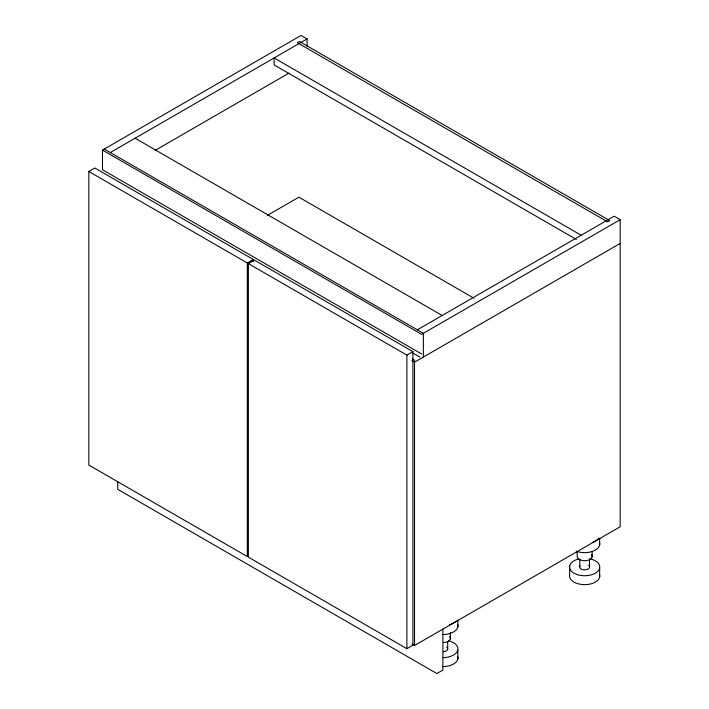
<?xml version="1.0" encoding="UTF-8"?>
<svg xmlns="http://www.w3.org/2000/svg" width="709" height="709" viewBox="0 0 709 709"><rect width="100%" height="100%" fill="white"/><g stroke="black" fill="none" stroke-linecap="round" stroke-linejoin="round"><path stroke-width="1.06" d="M421.607 353.986L102.486 169.743L102.486 150.086L301.05 35.45L307.077 38.933L307.077 46.484M110.285 152.55L307.077 38.933M88.829 171.481L247.326 262.995L247.326 556.556L88.829 465.051L88.829 171.481L94.855 168.006L253.352 259.512L253.352 261.727M155.182 150.37L288.926 73.16M267.364 215.394L298.923 197.173L473.975 298.241M247.326 262.995L253.352 259.512M248.389 263.606L254.416 260.123L412.913 351.629L412.913 645.199L406.886 648.673L248.389 557.168L248.389 263.606L406.886 355.112L412.913 351.629M417.353 329.827L614.145 216.21L620.171 219.693L620.171 526.769L414.517 645.5L411.929 644.011M620.171 219.693L421.607 334.329L102.486 150.086M620.171 243.444L414.517 362.175L411.929 360.686M581.167 235.255L274.099 57.97L274.099 64.927L576.382 239.447M135.1 138.22L442.168 315.496M104.258 149.067L423.379 333.31L423.379 357.052M412.168 352.63L419.834 357.052M412.594 359.02L414.517 360.128L414.517 645.5M599.654 538.14L599.654 545.088M599.654 568.166L599.654 577.099M592.157 551.762L592.157 556.946M589.525 558.869L589.525 567.386M579.776 559.179L579.776 566.624M577.144 551.637L577.144 555.785A7.569 4.369 0 0 0 585.616 560.695A7.569 4.369 0 0 0 591.643 554.704M569.646 565.835L569.646 574.769A15.128 8.738 0 0 0 578.907 583.986L582.718 584.597A15.084 8.712 0 0 0 599.654 574.822M457.828 620.029L457.828 626.978M457.828 650.056L457.828 658.989M450.321 632.614L450.321 638.836M447.698 641.822L447.698 649.267M442.877 629.122L442.877 670.067L436.85 673.55L117.729 489.307L117.729 481.562M406.886 355.112L406.886 648.673M588.55 565.277A4.919 2.836 0 0 1 588.275 568.928A4.919 2.836 0 0 1 582 569.398A4.919 2.836 0 0 1 580.113 565.915M590.411 558.922A15.128 8.738 0 0 1 596.677 572.305A15.128 8.738 0 0 1 572.668 572.34A15.128 8.738 0 0 1 578.828 558.94M599.654 542.81A15.128 8.738 0 0 1 592.627 551.345A15.128 8.738 0 0 1 576.257 551.194M598.618 538.353A15.128 8.738 0 0 1 592.237 542.553M446.723 647.166A4.919 2.836 0 0 1 443.471 651.704M448.584 640.812A15.128 8.738 0 0 1 457.668 650.57A15.128 8.738 0 0 1 442.859 657.624M449.816 636.585A7.569 4.369 0 0 1 443.825 642.576M457.828 624.691A15.128 8.738 0 0 1 442.859 634.546M457.819 656.702A15.084 8.712 0 0 1 442.859 666.584M456.233 620.924A15.128 8.738 0 0 1 449.533 624.709M299.455 41.485L297.328 42.717L607.578 221.846L609.705 220.614L299.455 41.485"/></g></svg>
